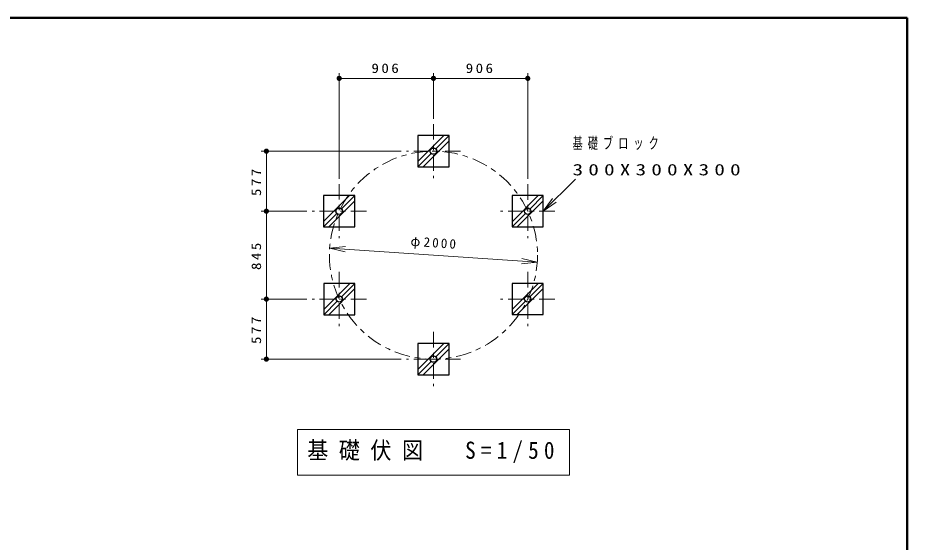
# Model space of a CAD drawing. Units: millimetres on the paper, with parts at other scales. Extents: x -365 to 0, y 0 to 257.
# Drawn here: x -171 to 0, y 156.1 to 257 of the extents above; entities that cross this region are included whole.
import ezdxf

# ---------------------------------------------------------------- set-up
doc = ezdxf.new("R2010")
doc.units = ezdxf.units.MM
doc.linetypes.add('USER2', pattern=[6, 3, -1, 1, -1])
doc.layers.add('1_50', color=7, linetype='Continuous', lineweight=13)
doc.layers.add('NAKAMURA図枠', color=7, linetype='Continuous', lineweight=13)
doc.styles.add('ＭＳ ゴシック', font='')
doc.styles.get('ＭＳ ゴシック').set_extended_font_data('MS Gothic')

# ---------------------------------------------------------------- blocks, each defined once
blk = doc.blocks.new('open_arrow')
at = {"color": 0, "linetype": 'Continuous', "lineweight": -2}
blk.add_lwpolyline([(7.5, 1.25), (0, 0), (7.5, -1.25)], dxfattribs=at)
blk = doc.blocks.new('filled_dot')
at = {"color": 0, "linetype": 'Continuous', "lineweight": -2, "const_width": 1.25}
blk.add_lwpolyline([(-0.625, 0, 1), (0.625, 0, 1)], format="xyb", close=True, dxfattribs=at)

msp = doc.modelspace()

# ---------------------------------------------------------------- linework, layer by layer
at = {"layer": '1_50'}
for p, q in [((-109.225, 226.025), (-109.225, 246.35)), ((-91.099, 237.572), (-91.099, 246.35)), ((-72.976, 226.019), (-72.976, 246.35)), ((-109.225, 245.35), (-91.099, 245.35)), ((-91.099, 245.35), (-72.976, 245.35)), ((-94.099, 229.34), (-89.089, 234.35)), ((-90.671, 231.778), (-88.099, 234.35)), ((-93.109, 228.35), (-88.099, 233.36)), ((-97.309, 231.35), (-124.225, 231.35)), ((-123.225, 219.802), (-123.225, 231.35)), ((-94.099, 228.35), (-91.527, 230.922)), ((-69.976, 219.797), (-63.8, 225.973)), ((-112.225, 217.792), (-107.215, 222.802)), ((-108.797, 220.23), (-106.225, 222.802)), ((-75.976, 217.787), (-70.966, 222.797)), ((-72.548, 220.225), (-69.976, 222.797)), ((-111.235, 216.802), (-106.225, 221.813)), ((-74.986, 216.797), (-69.976, 221.807)), ((-115.436, 219.802), (-124.225, 219.802)), ((-123.225, 202.898), (-123.225, 219.802)), ((-112.225, 216.802), (-109.653, 219.375)), ((-75.976, 216.797), (-73.404, 219.369)), ((-71.146, 209.98), (-111.052, 212.72)), ((-107.203, 205.898), (-112.213, 200.888)), ((-106.213, 205.898), (-108.786, 203.326)), ((-70.966, 205.903), (-75.976, 200.893)), ((-69.976, 205.903), (-72.548, 203.331)), ((-106.213, 204.908), (-111.223, 199.898)), ((-69.976, 204.913), (-74.986, 199.903)), ((-115.436, 202.898), (-124.225, 202.898)), ((-123.225, 191.35), (-123.225, 202.898)), ((-109.641, 202.47), (-112.213, 199.898)), ((-73.404, 202.475), (-75.976, 199.903)), ((-89.089, 194.35), (-94.099, 189.34)), ((-88.099, 193.36), (-93.109, 188.35)), ((-88.099, 194.35), (-90.671, 191.778)), ((-97.309, 191.35), (-124.225, 191.35)), ((-91.527, 190.922), (-94.099, 188.35)), ((-117.249, 177.828), (-117.249, 169.028)), ((-64.949, 177.828), (-117.249, 177.828)), ((-64.949, 169.028), (-64.949, 177.828)), ((-117.249, 169.028), (-64.949, 169.028))]:
    msp.add_line(p, q, dxfattribs=at)
at = {"layer": '1_50', "linetype": 'USER2'}
for p, q in [((-91.099, 236.572), (-91.099, 226.139)), ((-85.876, 231.35), (-96.309, 231.35)), ((-109.225, 225.025), (-109.225, 214.592)), ((-72.976, 225.019), (-72.976, 214.587)), ((-104.003, 219.802), (-114.436, 219.802)), ((-67.754, 219.797), (-78.187, 219.797)), ((-109.219, 208.114), (-109.219, 197.681)), ((-72.976, 208.125), (-72.976, 197.692)), ((-104.003, 202.898), (-114.436, 202.898)), ((-67.754, 202.903), (-78.187, 202.903)), ((-91.099, 196.572), (-91.099, 186.139)), ((-85.876, 191.35), (-96.309, 191.35))]:
    msp.add_line(p, q, dxfattribs=at)
at = {"layer": '1_50', "lineweight": 25}
for p, q in [((-94.099, 234.35), (-94.099, 228.35)), ((-88.099, 234.35), (-94.099, 234.35)), ((-88.099, 228.35), (-88.099, 234.35)), ((-94.099, 228.35), (-88.099, 228.35)), ((-112.225, 222.802), (-112.225, 216.802)), ((-106.225, 222.802), (-112.225, 222.802)), ((-106.225, 216.802), (-106.225, 222.802)), ((-75.976, 222.797), (-75.976, 216.797)), ((-69.976, 222.797), (-75.976, 222.797)), ((-69.976, 216.797), (-69.976, 222.797)), ((-112.225, 216.802), (-106.225, 216.802)), ((-75.976, 216.797), (-69.976, 216.797)), ((-112.213, 205.898), (-112.213, 199.898)), ((-106.213, 205.898), (-112.213, 205.898)), ((-106.213, 199.898), (-106.213, 205.898)), ((-75.976, 205.903), (-75.976, 199.903)), ((-69.976, 205.903), (-75.976, 205.903)), ((-69.976, 199.903), (-69.976, 205.903)), ((-112.213, 199.898), (-106.213, 199.898)), ((-75.976, 199.903), (-69.976, 199.903)), ((-94.099, 194.35), (-94.099, 188.35)), ((-88.099, 194.35), (-94.099, 194.35)), ((-88.099, 188.35), (-88.099, 194.35)), ((-94.099, 188.35), (-88.099, 188.35))]:
    msp.add_line(p, q, dxfattribs=at)
at = {"layer": '1_50', "linetype": 'USER2'}
msp.add_circle((-91.099, 211.35), 20, dxfattribs=at)
at = {"layer": '1_50', "lineweight": 25}
for centre in [(-91.099, 231.35), (-109.225, 219.802), (-72.976, 219.797), (-109.213, 202.898), (-72.976, 202.903), (-91.099, 191.35)]:
    msp.add_circle(centre, 0.605, dxfattribs=at)
at = {"layer": 'NAKAMURA図枠', "lineweight": 50}
for p, q in [((0, 257), (-365, 257)), ((0, 0), (0, 257))]:
    msp.add_line(p, q, dxfattribs=at)

# ---------------------------------------------------------------- block references
at = {"layer": '1_50', "xscale": 0.4, "yscale": 0.4}
for p in [(-109.225, 245.35), (-91.099, 245.35)]:
    msp.add_blockref('filled_dot', p, dxfattribs=at)
for name, p, rotation in [('filled_dot', (-91.099, 245.35), 180), ('filled_dot', (-72.976, 245.35), 180), ('filled_dot', (-123.225, 231.35), 270), ('open_arrow', (-69.976, 219.797), 45), ('filled_dot', (-123.225, 219.802), 270), ('filled_dot', (-123.225, 219.802), 90), ('open_arrow', (-111.052, 212.72), 356.1), ('open_arrow', (-71.146, 209.98), 176.1), ('filled_dot', (-123.225, 202.898), 90), ('filled_dot', (-123.225, 202.898), 270), ('filled_dot', (-123.225, 191.35), 90)]:
    msp.add_blockref(name, p, dxfattribs=dict(at, rotation=rotation))

# ---------------------------------------------------------------- texts
at = {"layer": '1_50', "style": 'ＭＳ ゴシック'}
for s, insert, char_height, attachment_point in [('\\T1.33;\\W1.15;906', (-100.162, 246.35), 1.833, 8), ('\\T1.33;\\W1.15;906', (-82.037, 246.35), 1.833, 8), ('\\T1.5;\\W0.65;基礎ブロック', (-64.35, 232.773), 2.199, 4), ('\\T1.5;\\W1.35;300X300X300', (-64.35, 227.773), 2.199, 4), ('\\T1.5;\\W0.9;基礎伏図\u3000S=1/50', (-91.099, 173.428), 3.299, 5)]:
    msp.add_mtext(s, dxfattribs=dict(at, insert=insert, char_height=char_height, attachment_point=attachment_point))
at = {"layer": '1_50', "char_height": 1.833, "attachment_point": 8, "style": 'ＭＳ ゴシック'}
for s, insert, rotation in [('\\T1.33;\\W1.15;577', (-124.225, 225.576), 90), ('\\T1.33;φ2000', (-91.031, 212.348), 356.072), ('\\T1.33;\\W1.15;845', (-124.225, 211.35), 90), ('\\T1.33;\\W1.15;577', (-124.225, 197.124), 90)]:
    msp.add_mtext(s, dxfattribs=dict(at, insert=insert, rotation=rotation))

doc.saveas('drawing.dxf')
